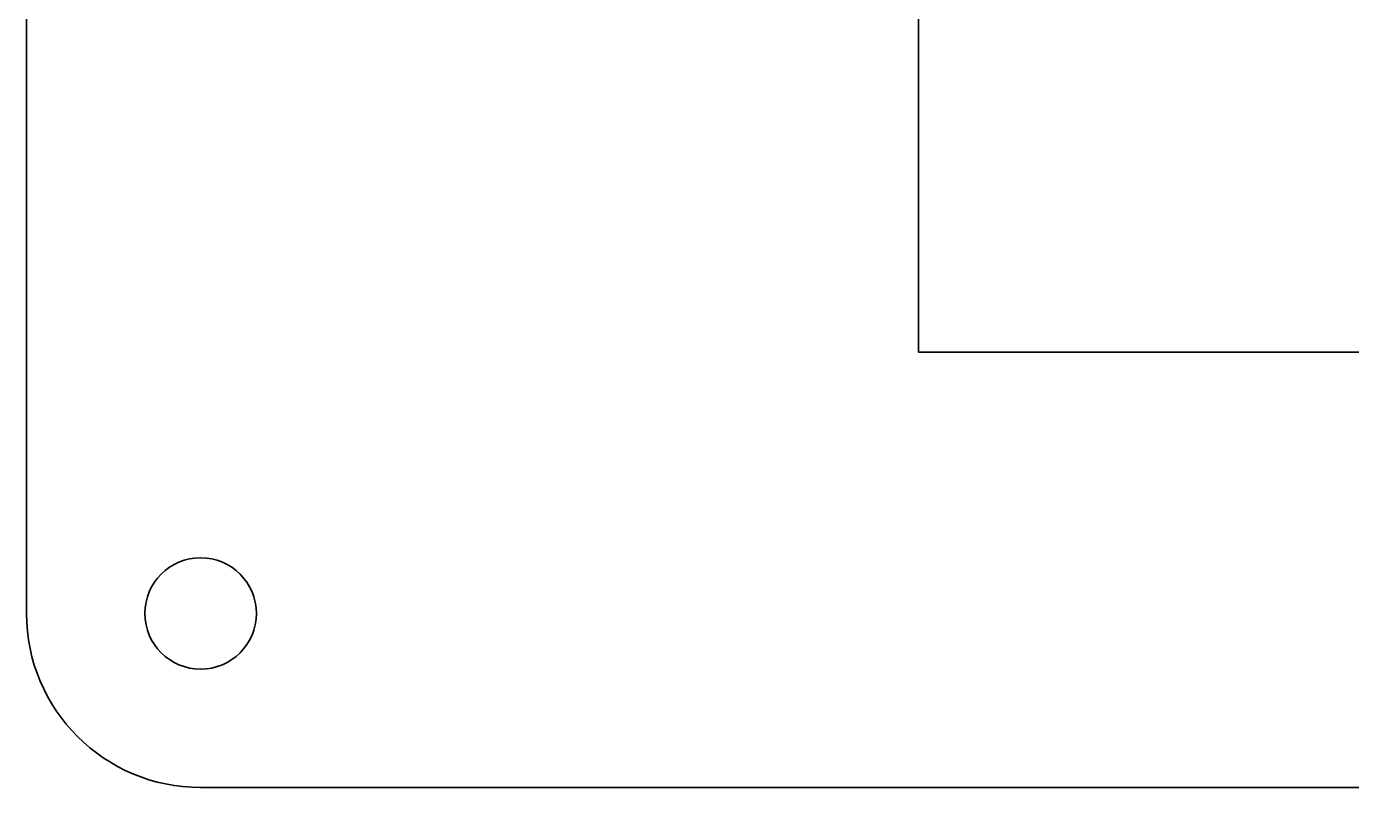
# Model space of a CAD drawing. Extents: x 321 to 857, y 218 to 648.
# Drawn here: x 392.41 to 430.45, y 289.08 to 310.94 of the extents above; entities that cross this region are included whole.
import ezdxf

# ---------------------------------------------------------------- set-up
doc = ezdxf.new("R2010")
doc.units = 0

msp = doc.modelspace()

# ---------------------------------------------------------------- linework, layer by layer
at = {"color": 7, "lineweight": 35}
for p, q in [((392.412, 359.839), (392.412, 294.079)), ((392.412, 359.839), (392.412, 294.079)), ((418.026, 352.349), (418.026, 301.585)), ((418.026, 301.585), (445.142, 301.585)), ((397.412, 289.079), (453.792, 289.079))]:
    msp.add_line(p, q, dxfattribs=at)
at = {"color": 7, "lineweight": 35, "ltscale": 0.26938}
msp.add_line((397.412, 289.079), (408.187, 289.079), dxfattribs=at)
at = {"color": 7, "lineweight": 35, "ltscale": 0.00027771}
msp.add_line((412.845, 289.079), (412.856, 289.079), dxfattribs=at)
at = {"color": 7, "lineweight": 35}
msp.add_circle((397.412, 294.079), 1.6, dxfattribs=at)
msp.add_arc((397.412, 294.079), 5, 180, 270, dxfattribs=at)
msp.add_arc((397.412, 294.079), 5, 180, 270, dxfattribs=at)

doc.saveas('drawing.dxf')
